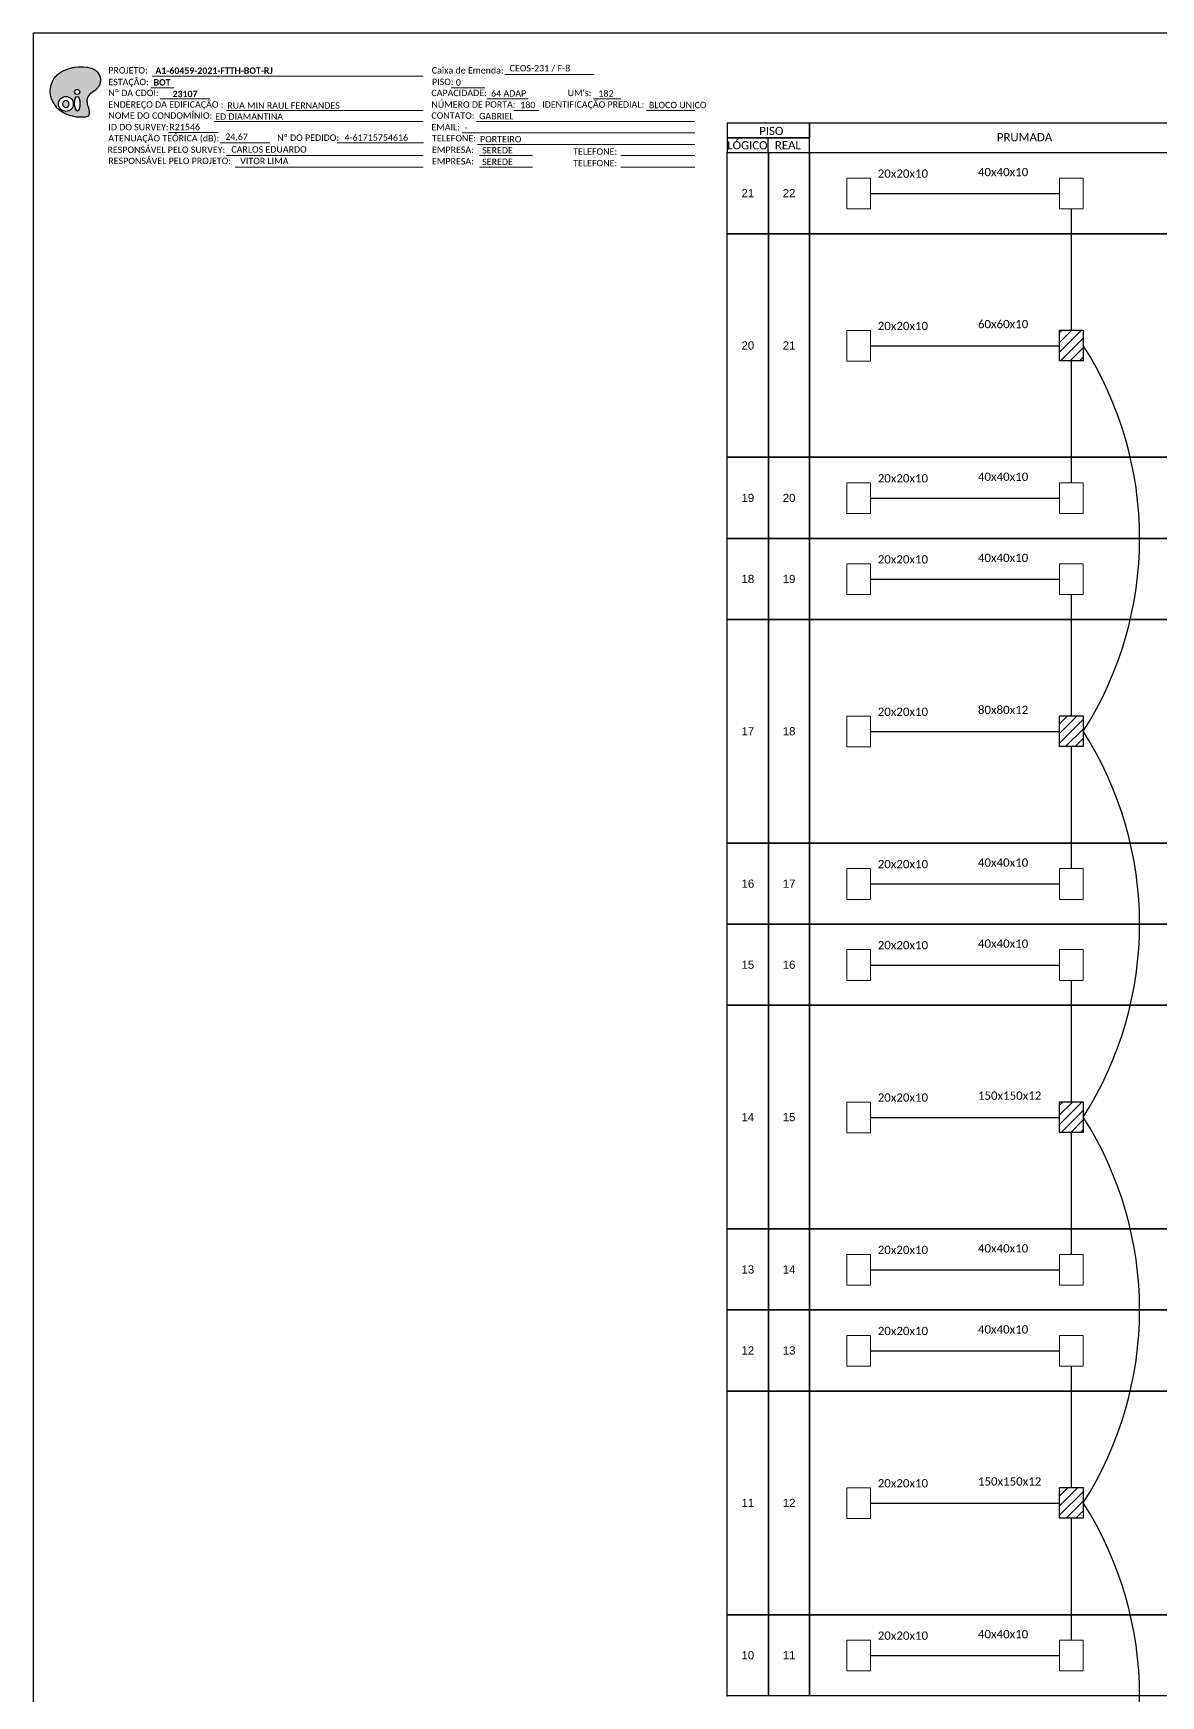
# Model space of a CAD drawing. Extents: x -89 to 1462, y 705 to 1544.
# Drawn here: x 868.3 to 1184.7, y 1077.2 to 1543.6 of the extents above; entities that cross this region are included whole.
import ezdxf
from ezdxf.enums import TextEntityAlignment as Align

# ---------------------------------------------------------------- set-up
doc = ezdxf.new("R2010")
doc.units = 0
doc.styles.add('ARIAL', font='arial.ttf')
doc.styles.add('WMF-Calibri0', font='calibri.ttf')
doc.styles.add('WMF-Calibri1', font='calibrib.ttf')

# ---------------------------------------------------------------- blocks, each defined once
blk = doc.blocks.new('OI')
h = blk.add_hatch(color=40)
edge = h.paths.add_edge_path()
edge.add_spline(control_points=[(4.35, -0.67), (3.92, -0.99), (3.26, -1.5), (2.81, -2.59), (2.9, -3.5), (3.06, -4.27), (3.31, -4.85), (3.37, -5.39), (3.4, -5.88), (3.2, -6.4), (2.54, -6.61), (1.65, -6.63), (0.55, -6.67), (-0.56, -6.42), (-1.61, -6.14), (-2.77, -5.61), (-3.92, -4.77), (-4.89, -3.7), (-5.34, -2.65), (-5.6, -1.94), (-5.85, -0.96), (-5.71, 0.47), (-5.1, 2.02), (-4.14, 3.02), (-3.3, 3.61), (-2.37, 4.16), (-1.36, 4.44), (-0.56, 4.7), (0.79, 4.85), (2.24, 4.97), (3.79, 4.57), (4.67, 4.21), (5.44, 3.65), (5.76, 2.99), (6.03, 2.21), (6.01, 1.46), (5.72, 0.64), (5.31, 0.08), (4.88, -0.38), (4.51, -0.55), (4.35, -0.67)], knot_values=[0, 0, 0, 0, 1.60434, 2.417191, 3.427595, 4.282808, 4.776746, 5.304182, 5.888771, 6.258406, 6.858137, 7.79129, 8.986195, 10.124242, 11.187857, 12.242908, 13.953784, 15.414161, 16.515391, 17.349188, 17.675853, 19.552021, 21.515531, 22.568638, 23.63245, 24.621084, 25.782718, 26.745347, 27.142653, 29.870543, 31.004649, 31.921532, 32.709589, 33.801391, 34.042471, 35.192333, 35.971461, 36.628871, 37.254359, 37.836911, 37.836911, 37.836911, 37.836911], degree=3, periodic=0)
h.paths.add_polyline_path([(1.13, -0.87, -1), (-0.04, -0.87, -1)], flags=16)
edge = h.paths.add_edge_path(flags=16)
edge.add_ellipse((0.56, -3.59), major_axis=(-0.02, 1.71), ratio=0.361305, start_angle=0, end_angle=360)
h.paths.add_polyline_path([(-0.36, -3.62, -1), (-3.8, -3.62, -1)], flags=16)
edge = h.paths.add_edge_path(flags=0)
edge.add_ellipse((-2.08, -3.62), major_axis=(0, 0.885), ratio=0.758294, start_angle=0, end_angle=360)
at = {"color": 40}
for centre, radius in [((-2.08, -3.62), 1.72), ((0.54, -0.87), 0.587)]:
    blk.add_circle(centre, radius, dxfattribs=at)
blk.add_ellipse((-2.08, -3.62), major_axis=(0, 0.885), ratio=0.758294, start_param=-3.141592653589792, end_param=3.141592653589792, dxfattribs=at)
blk.add_ellipse((0.56, -3.59), major_axis=(-0.02, 1.71), ratio=0.361305, dxfattribs=at)
at = {"color": 40, "start_tangent": (-0.800898, -0.598801), "end_tangent": (-0.800898, -0.598801)}
blk.add_spline([(4.35, -0.67), (3.2, -1.78), (2.9, -2.54), (2.92, -3.55), (3.12, -4.38), (3.28, -4.85), (3.37, -5.37), (3.35, -5.95), (3.2, -6.29), (2.66, -6.55), (1.73, -6.63), (0.54, -6.62), (-0.58, -6.41), (-1.6, -6.11), (-2.56, -5.67), (-3.95, -4.67), (-4.89, -3.56), (-5.37, -2.56), (-5.64, -1.78), (-5.72, -1.46), (-5.63, 0.42), (-4.84, 2.22), (-4.13, 2.99), (-3.27, 3.62), (-2.4, 4.09), (-1.3, 4.47), (-0.37, 4.72), (0.02, 4.77), (2.75, 4.8), (3.85, 4.53), (4.69, 4.16), (5.31, 3.68), (5.85, 2.73), (5.93, 2.5), (5.94, 1.35), (5.67, 0.62), (5.29, 0.08), (4.84, -0.36), (4.35, -0.67)], degree=3, dxfattribs=at)
blk = doc.blocks.new('CARIMBO')
at = {"color": 7, "lineweight": 0}
for points in [[(35.66, -16.79), (111.64, -16.79)], [(134.48, -16.3), (159.61, -16.3)], [(35.15, -20.06), (41.7, -20.06)], [(37.81, -23.14), (51.75, -23.14)], [(119.43, -20.02), (128.92, -20.02)], [(129.48, -23.14), (141.1, -23.14)], [(159.42, -23.14), (167.09, -23.14)], [(56.38, -26.37), (111.64, -26.37)], [(137.07, -26.37), (144.01, -26.37)], [(174.24, -26.37), (187.8, -26.37)], [(40.13, -32.55), (54.07, -32.55)], [(52.97, -29.48), (111.64, -29.48)], [(126.6, -29.48), (187.83, -29.48)], [(54.67, -35.52), (68.61, -35.52)], [(122.56, -32.72), (187.83, -32.72)], [(126.84, -35.96), (187.83, -35.96)], [(56.38, -39.07), (111.64, -39.07)], [(127.45, -39.07), (142.25, -39.07)], [(167.06, -39.07), (187.83, -39.07)], [(58.87, -42.31), (111.64, -42.31)], [(127.45, -42.31), (142.25, -42.31)], [(167.06, -42.31), (187.83, -42.31)]]:
    blk.add_lwpolyline(points, dxfattribs=at)
at = {"color": 7, "xscale": 1.213923925163967, "yscale": 1.213923925163967, "zscale": 1.213923925163967, "rotation": 0.1532896023949059}
blk.add_blockref('OI', (13.86, -20.16), dxfattribs=at)
at = {"color": 7, "lineweight": 0, "style": 'WMF-Calibri0'}
for s, height, p in [('PROJETO:', 1.793, (23.26, -16.04)), ('ESTAÇÃO:', 1.793, (23.26, -19.32)), ('Caixa de Emenda:', 1.7927, (114.02, -16.04)), ('PISO:', 1.793, (114.09, -19.28)), ('Nº DA CDOI:', 1.7927, (23.26, -22.39)), ('CAPACIDADE:', 1.7927, (113.91, -22.39)), ('NÚMERO DE PORTA:', 1.7927, (113.91, -25.63)), ("UM's:", 1.793, (152.15, -22.39)), ('ENDEREÇO DA EDIFICAÇÃO :', 1.7927, (23.26, -25.63)), ('NOME DO CONDOMÍNIO:', 1.7927, (23.26, -28.74)), ('CONTATO:', 1.793, (113.91, -28.74)), ('IDENTIFICAÇÃO PREDIAL:', 1.7927, (144.99, -25.63)), ('ID DO SURVEY:', 1.7927, (23.26, -31.97)), ('EMAIL:', 1.793, (113.91, -31.97)), ('RESPONSÁVEL PELO SURVEY:', 1.7927, (23.02, -38.32)), ('ATENUAÇÃO TEÓRICA (dB):', 1.7927, (23.26, -35.09)), ('TELEFONE:', 1.793, (114.09, -35.09)), ('EMPRESA:', 1.793, (114.09, -38.32)), ('TELEFONE:', 1.793, (153.7, -38.83)), ('RESPONSÁVEL PELO PROJETO:', 1.7927, (23.26, -41.44)), ('EMPRESA:', 1.793, (114.09, -41.56)), ('TELEFONE:', 1.793, (153.7, -42.06))]:
    blk.add_text(s, height=height, dxfattribs=at).set_placement(p)
at = {"color": 7, "lineweight": 0, "flags": 8}
for tag, p, style in [('CEOS-XX', (135.87, -15.46), 'WMF-Calibri0'), ('EST', (35.94, -19.41), 'WMF-Calibri1'), ('PROJ', (36.46, -16.13), 'WMF-Calibri1'), ('PISO_PTR', (120.78, -19.42), 'WMF-Calibri0'), ('CAPAC.', (130.66, -22.52), 'WMF-Calibri0'), ("UC'S", (160.78, -22.54), 'WMF-Calibri0'), ('NOME_DO_COND.', (53.23, -29.02), 'WMF-Calibri0'), ('LOGRADOURO', (56.65, -25.91), 'WMF-Calibri0'), ('NOME_DO_CONTATO', (127.3, -28.89), 'WMF-Calibri0'), ('N°', (138.85, -25.77), 'WMF-Calibri0'), ('N°PREDIO', (174.94, -25.77), 'WMF-Calibri0'), ('_ID_', (40.39, -31.94), 'WMF-Calibri0'), ('EMAIL', (123.26, -32.12), 'WMF-Calibri0'), ('O_POTEN', (56.06, -34.68), 'WMF-Calibri0'), ('RES_SURVEY', (57.78, -38.23), 'WMF-Calibri0'), ('TELEFONE', (127.55, -35.36), 'WMF-Calibri0'), ('EMP_RESP_SURVEY', (128.16, -38.47), 'WMF-Calibri0'), ('CONT_RESP_SURVEY', (167.76, -38.47), 'WMF-Calibri0'), ('RES_PROJ', (60.27, -41.47), 'WMF-Calibri0'), ('EMP_RESP_PROJ', (128.16, -41.71), 'WMF-Calibri0'), ('CONT_RESP_PROJ', (167.76, -41.71), 'WMF-Calibri0')]:
    blk.add_attdef(tag, p, '', height=1.79, dxfattribs=dict(at, style=style))
at = {"color": 7, "lineweight": 0, "style": 'WMF-Calibri1', "flags": 8}
blk.add_attdef("N° CDO'S", text='', height=1.79, dxfattribs=at).set_placement((44.78, -22.68), align=Align.CENTER)

msp = doc.modelspace()

# ---------------------------------------------------------------- hatches: boundary and pattern name
h = msp.add_hatch()
h.set_pattern_fill('ANSI31', color=1, scale=0.6)
h.set_pattern_definition([(45, (-172.0157, 96.1644), (-1.3470384, 1.3470384), [])])
h.paths.add_polyline_path([(1159.64, 1460.3), (1156.33, 1460.3), (1156.33, 1451.68), (1162.95, 1451.68), (1162.95, 1460.3)])
h = msp.add_hatch()
h.set_pattern_fill('ANSI31', color=1, scale=0.6)
h.set_pattern_definition([(45, (-172.0157, 86.1644), (-1.3470384, 1.3470384), [])])
h.paths.add_polyline_path([(1159.64, 1352.07), (1156.33, 1352.07), (1156.33, 1343.45), (1162.95, 1343.45), (1162.95, 1352.07)])
h = msp.add_hatch()
h.set_pattern_fill('ANSI31', color=1, scale=0.6)
h.set_pattern_definition([(45, (-172.0157, 76.1644), (-1.3470384, 1.3470384), [])])
h.paths.add_polyline_path([(1159.64, 1243.83), (1156.33, 1243.83), (1156.33, 1235.21), (1162.95, 1235.21), (1162.95, 1243.83)])
h = msp.add_hatch()
h.set_pattern_fill('ANSI31', color=1, scale=0.6)
h.set_pattern_definition([(45, (-172.0157, 66.1644), (-1.3470384, 1.3470384), [])])
h.paths.add_polyline_path([(1159.64, 1135.6), (1156.33, 1135.6), (1156.33, 1126.98), (1162.95, 1126.98), (1162.95, 1135.6)])

# ---------------------------------------------------------------- linework, layer by layer
for points in [[(1462.33, 705.02), (1462.33, 1543.59), (868.33, 1543.59), (868.33, 705.02), (1462.33, 705.02)], [(1086.16, 1510.1), (1420.13, 1510.1), (1420.13, 1518.33), (1086.16, 1518.33), (1086.16, 1518.33), (1086.16, 1514.22)], [(1074.59, 1510.1), (1074.59, 1514.22)]]:
    msp.add_lwpolyline(points)
for points in [[(1063.01, 1514.22), (1086.16, 1514.22), (1086.16, 1518.33), (1063.01, 1518.33)], [(1063.01, 1510.1), (1086.16, 1510.1), (1086.16, 1514.22), (1063.01, 1514.22)], [(1063.05, 1510.1), (1074.62, 1510.1), (1074.62, 1487.36), (1063.05, 1487.36)], [(1074.62, 1510.1), (1086.19, 1510.1), (1086.19, 1487.36), (1074.62, 1487.36)], [(1086.19, 1510.1), (1385.41, 1510.1), (1385.41, 1487.36), (1086.19, 1487.36)], [(1063.05, 1487.36), (1074.62, 1487.36), (1074.62, 1424.62), (1063.05, 1424.62)], [(1074.62, 1487.36), (1086.19, 1487.36), (1086.19, 1424.62), (1074.62, 1424.62)], [(1086.19, 1487.36), (1385.41, 1487.36), (1385.41, 1424.62), (1086.19, 1424.62)], [(1063.05, 1424.62), (1074.62, 1424.62), (1074.62, 1401.87), (1063.05, 1401.87)], [(1074.62, 1424.62), (1086.19, 1424.62), (1086.19, 1401.87), (1074.62, 1401.87)], [(1086.19, 1424.62), (1385.41, 1424.62), (1385.41, 1401.87), (1086.19, 1401.87)], [(1063.05, 1401.87), (1074.62, 1401.87), (1074.62, 1379.13), (1063.05, 1379.13)], [(1074.62, 1401.87), (1086.19, 1401.87), (1086.19, 1379.13), (1074.62, 1379.13)], [(1086.19, 1401.87), (1385.41, 1401.87), (1385.41, 1379.13), (1086.19, 1379.13)], [(1063.05, 1379.13), (1074.62, 1379.13), (1074.62, 1316.38), (1063.05, 1316.38)], [(1074.62, 1379.13), (1086.19, 1379.13), (1086.19, 1316.38), (1074.62, 1316.38)], [(1086.19, 1379.13), (1385.41, 1379.13), (1385.41, 1316.38), (1086.19, 1316.38)], [(1063.05, 1316.38), (1074.62, 1316.38), (1074.62, 1293.64), (1063.05, 1293.64)], [(1074.62, 1316.38), (1086.19, 1316.38), (1086.19, 1293.64), (1074.62, 1293.64)], [(1086.19, 1316.38), (1385.41, 1316.38), (1385.41, 1293.64), (1086.19, 1293.64)], [(1063.05, 1293.64), (1074.62, 1293.64), (1074.62, 1270.9), (1063.05, 1270.9)], [(1074.62, 1293.64), (1086.19, 1293.64), (1086.19, 1270.9), (1074.62, 1270.9)], [(1086.19, 1293.64), (1385.41, 1293.64), (1385.41, 1270.9), (1086.19, 1270.9)], [(1063.05, 1270.9), (1074.62, 1270.9), (1074.62, 1208.15), (1063.05, 1208.15)], [(1074.62, 1270.9), (1086.19, 1270.9), (1086.19, 1208.15), (1074.62, 1208.15)], [(1086.19, 1270.9), (1385.41, 1270.9), (1385.41, 1208.15), (1086.19, 1208.15)], [(1063.05, 1208.15), (1074.62, 1208.15), (1074.62, 1185.41), (1063.05, 1185.41)], [(1074.62, 1208.15), (1086.19, 1208.15), (1086.19, 1185.41), (1074.62, 1185.41)], [(1086.19, 1208.15), (1385.41, 1208.15), (1385.41, 1185.41), (1086.19, 1185.41)], [(1063.05, 1185.41), (1074.62, 1185.41), (1074.62, 1162.67), (1063.05, 1162.67)], [(1074.62, 1185.41), (1086.19, 1185.41), (1086.19, 1162.67), (1074.62, 1162.67)], [(1086.19, 1185.41), (1385.41, 1185.41), (1385.41, 1162.67), (1086.19, 1162.67)], [(1063.05, 1162.67), (1074.62, 1162.67), (1074.62, 1099.92), (1063.05, 1099.92)], [(1074.62, 1162.67), (1086.19, 1162.67), (1086.19, 1099.92), (1074.62, 1099.92)], [(1086.19, 1162.67), (1385.41, 1162.67), (1385.41, 1099.92), (1086.19, 1099.92)], [(1063.05, 1099.92), (1074.62, 1099.92), (1074.62, 1077.18), (1063.05, 1077.18)], [(1074.62, 1099.92), (1086.19, 1099.92), (1086.19, 1077.18), (1074.62, 1077.18)], [(1086.19, 1099.92), (1385.41, 1099.92), (1385.41, 1077.18), (1086.19, 1077.18)]]:
    msp.add_lwpolyline(points, close=True)
at = {"color": 7, "lineweight": 0}
msp.add_lwpolyline([(953.64, 1512.83), (977.79, 1512.83)], dxfattribs=at)
at = {"color": 0, "lineweight": 0}
for points in [[(1096.63, 1502.95), (1103.25, 1502.95), (1103.25, 1494.33), (1096.63, 1494.33)], [(1156.33, 1502.95), (1162.95, 1502.95), (1162.95, 1494.33), (1156.33, 1494.33)], [(1096.63, 1460.2), (1103.25, 1460.2), (1103.25, 1451.58), (1096.63, 1451.58)], [(1096.63, 1417.46), (1103.25, 1417.46), (1103.25, 1408.84), (1096.63, 1408.84)], [(1156.33, 1417.46), (1162.95, 1417.46), (1162.95, 1408.84), (1156.33, 1408.84)], [(1096.63, 1394.72), (1103.25, 1394.72), (1103.25, 1386.1), (1096.63, 1386.1)], [(1156.33, 1394.72), (1162.95, 1394.72), (1162.95, 1386.1), (1156.33, 1386.1)], [(1096.63, 1351.97), (1103.25, 1351.97), (1103.25, 1343.35), (1096.63, 1343.35)], [(1096.63, 1309.23), (1103.25, 1309.23), (1103.25, 1300.61), (1096.63, 1300.61)], [(1156.33, 1309.23), (1162.95, 1309.23), (1162.95, 1300.61), (1156.33, 1300.61)], [(1096.63, 1286.49), (1103.25, 1286.49), (1103.25, 1277.87), (1096.63, 1277.87)], [(1156.33, 1286.49), (1162.95, 1286.49), (1162.95, 1277.87), (1156.33, 1277.87)], [(1096.63, 1243.74), (1103.25, 1243.74), (1103.25, 1235.12), (1096.63, 1235.12)], [(1096.63, 1201), (1103.25, 1201), (1103.25, 1192.38), (1096.63, 1192.38)], [(1156.33, 1201), (1162.95, 1201), (1162.95, 1192.38), (1156.33, 1192.38)], [(1096.63, 1178.25), (1103.25, 1178.25), (1103.25, 1169.63), (1096.63, 1169.63)], [(1156.33, 1178.25), (1162.95, 1178.25), (1162.95, 1169.63), (1156.33, 1169.63)], [(1096.63, 1135.51), (1103.25, 1135.51), (1103.25, 1126.89), (1096.63, 1126.89)], [(1096.63, 1092.77), (1103.25, 1092.77), (1103.25, 1084.15), (1096.63, 1084.15)], [(1156.33, 1092.77), (1162.95, 1092.77), (1162.95, 1084.15), (1156.33, 1084.15)]]:
    msp.add_lwpolyline(points, close=True, dxfattribs=at)
at = {"color": 3}
for points in [[(1103.25, 1498.64), (1156.33, 1498.64)], [(1159.64, 1460.3), (1159.64, 1494.33)], [(1103.25, 1455.89), (1156.33, 1455.89)], [(1159.64, 1417.65), (1159.64, 1451.68)], [(1103.25, 1413.15), (1156.33, 1413.15)], [(1103.25, 1390.41), (1156.33, 1390.41)], [(1159.64, 1352.07), (1159.64, 1386.1)], [(1103.25, 1347.66), (1156.33, 1347.66)], [(1159.64, 1309.42), (1159.64, 1343.45)], [(1103.25, 1304.92), (1156.33, 1304.92)], [(1103.25, 1282.18), (1156.33, 1282.18)], [(1159.64, 1243.83), (1159.64, 1277.87)], [(1103.25, 1239.43), (1156.33, 1239.43)], [(1159.64, 1201.18), (1159.64, 1235.21)], [(1103.25, 1196.69), (1156.33, 1196.69)], [(1103.25, 1173.94), (1156.33, 1173.94)], [(1159.64, 1135.6), (1159.64, 1169.63)], [(1103.25, 1131.2), (1156.33, 1131.2)], [(1159.64, 1092.95), (1159.64, 1126.98)], [(1103.25, 1088.46), (1156.33, 1088.46)]]:
    msp.add_lwpolyline(points, dxfattribs=at)
at = {"color": 1}
for points in [[(1156.33, 1460.3), (1162.95, 1460.3), (1162.95, 1451.68), (1156.33, 1451.68)], [(1156.33, 1352.07), (1162.95, 1352.07), (1162.95, 1343.45), (1156.33, 1343.45)], [(1156.33, 1243.83), (1162.95, 1243.83), (1162.95, 1235.21), (1156.33, 1235.21)], [(1156.33, 1135.6), (1162.95, 1135.6), (1162.95, 1126.98), (1156.33, 1126.98)]]:
    msp.add_lwpolyline(points, close=True, dxfattribs=at)
at = {"color": 3}
for centre in [(1078.23, 1401.87), (1078.23, 1293.64), (1078.23, 1185.41), (1078.23, 1077.18)]:
    msp.add_arc(centre, 100.53, 327.4312, 32.5688, dxfattribs=at)
for p in [(1063.05, 1487.36), (1063.05, 1424.62), (1063.05, 1401.87), (1063.05, 1379.13), (1063.05, 1316.38), (1063.05, 1293.64), (1063.05, 1270.9), (1063.05, 1208.15), (1063.05, 1185.41), (1063.05, 1162.67), (1063.05, 1099.92), (1063.05, 1077.18)]:
    msp.add_point(p)

# ---------------------------------------------------------------- block references
ref = msp.add_blockref('CARIMBO', (866.14, 1548.33))
ref.add_attrib('PROJ', 'A1-60459-2021-FTTH-BOT-RJ', (902.6, 1532.2), dxfattribs={"color": 7, "lineweight": 0, "height": 1.7927, "style": 'WMF-Calibri1'})
ref.add_attrib('EST', 'BOT', (902.08, 1528.92), dxfattribs={"color": 7, "lineweight": 0, "height": 1.793, "style": 'WMF-Calibri1'})
ref.add_attrib("N° CDO'S", '23107', dxfattribs={"color": 7, "lineweight": 0, "height": 1.793, "style": 'WMF-Calibri1'}).set_placement((910.92, 1525.66), align=Align.CENTER)
ref.add_attrib('LOGRADOURO', 'RUA MIN RAUL FERNANDES', (922.78, 1522.42), dxfattribs={"color": 7, "lineweight": 0, "height": 1.7927, "style": 'WMF-Calibri0'})
ref.add_attrib('NOME_DO_COND.', 'ED DIAMANTINA', (919.37, 1519.31), dxfattribs={"color": 7, "lineweight": 0, "height": 1.7927, "style": 'WMF-Calibri0'})
ref.add_attrib('_ID_', 'R21546', (906.53, 1516.39), dxfattribs={"color": 7, "lineweight": 0, "height": 1.793, "style": 'WMF-Calibri0'})
ref.add_attrib('O_POTEN', '24,67', (922.2, 1513.66), dxfattribs={"color": 7, "lineweight": 0, "height": 1.793, "style": 'WMF-Calibri0'})
ref.add_attrib('RES_SURVEY', 'CARLOS EDUARDO', (923.92, 1510.1), dxfattribs={"color": 7, "lineweight": 0, "height": 1.7927, "style": 'WMF-Calibri0'})
ref.add_attrib('RES_PROJ', 'VITOR LIMA', (926.41, 1506.86), dxfattribs={"color": 7, "lineweight": 0, "height": 1.793, "style": 'WMF-Calibri0'})
ref.add_attrib('CEOS-XX', 'CEOS-231 / F-8', (1002.01, 1532.88), dxfattribs={"color": 7, "lineweight": 0, "height": 1.7927, "style": 'WMF-Calibri0'})
ref.add_attrib('CAPAC.', '64 ADAP', (996.8, 1525.82), dxfattribs={"color": 7, "lineweight": 0, "height": 1.793, "style": 'WMF-Calibri0'})
ref.add_attrib("UC'S", '182', (1026.91, 1525.8), dxfattribs={"color": 7, "lineweight": 0, "height": 1.793, "style": 'WMF-Calibri0'})
ref.add_attrib('PISO_PTR', '0', (986.92, 1528.91), dxfattribs={"color": 7, "lineweight": 0, "height": 1.79, "style": 'WMF-Calibri0'})
ref.add_attrib('N°', '180', (1004.98, 1522.56), dxfattribs={"color": 7, "lineweight": 0, "height": 1.793, "style": 'WMF-Calibri0'})
ref.add_attrib('N°PREDIO', 'BLOCO UNICO', (1041.08, 1522.56), dxfattribs={"color": 7, "lineweight": 0, "height": 1.7927, "style": 'WMF-Calibri0'})
ref.add_attrib('NOME_DO_CONTATO', 'GABRIEL', (993.44, 1519.45), dxfattribs={"color": 7, "lineweight": 0, "height": 1.793, "style": 'WMF-Calibri0'})
ref.add_attrib('EMAIL', '-', (989.4, 1516.21), dxfattribs={"color": 7, "lineweight": 0, "height": 1.79, "style": 'WMF-Calibri0'})
ref.add_attrib('TELEFONE', 'PORTEIRO', (993.69, 1512.97), dxfattribs={"color": 7, "lineweight": 0, "height": 1.793, "style": 'WMF-Calibri0'})
ref.add_attrib('EMP_RESP_SURVEY', 'SEREDE', (994.3, 1509.86), dxfattribs={"color": 7, "lineweight": 0, "height": 1.793, "style": 'WMF-Calibri0'})
ref.add_attrib('EMP_RESP_PROJ', 'SEREDE', (994.3, 1506.62), dxfattribs={"color": 7, "lineweight": 0, "height": 1.793, "style": 'WMF-Calibri0'})

# ---------------------------------------------------------------- texts
at = {"style": 'WMF-Calibri0'}
for s, height, p in [('     PISO', 2.3, (1067.98, 1515.02)), ('  LÓGICO', 2.3, (1061.43, 1511)), ('    REAL', 2.3, (1073.19, 1511.05)), ('PRUMADA', 2.3, (1138.72, 1513.28)), ('20x20x10', 2.317, (1105.3, 1503.06)), ('40x40x10', 2.317, (1133.41, 1503.49)), ('20x20x10', 2.317, (1105.3, 1460.31)), ('20x20x10', 2.317, (1105.3, 1417.57)), ('40x40x10', 2.317, (1133.41, 1418.01)), ('20x20x10', 2.317, (1105.3, 1394.83)), ('40x40x10', 2.317, (1133.41, 1395.26)), ('20x20x10', 2.317, (1105.3, 1352.08)), ('20x20x10', 2.317, (1105.3, 1309.34)), ('40x40x10', 2.317, (1133.41, 1309.77)), ('20x20x10', 2.317, (1105.3, 1286.6)), ('40x40x10', 2.317, (1133.41, 1287.03)), ('20x20x10', 2.317, (1105.3, 1243.85)), ('20x20x10', 2.317, (1105.3, 1201.11)), ('40x40x10', 2.317, (1133.41, 1201.54)), ('20x20x10', 2.317, (1105.3, 1178.36)), ('40x40x10', 2.317, (1133.41, 1178.8)), ('20x20x10', 2.317, (1105.3, 1135.62)), ('20x20x10', 2.317, (1105.3, 1092.88)), ('40x40x10', 2.317, (1133.41, 1093.31))]:
    msp.add_text(s, height=height, dxfattribs=at).set_placement(p)
at = {"color": 7, "lineweight": 0, "style": 'WMF-Calibri0'}
msp.add_text('Nº DO PEDIDO:', height=1.7927, dxfattribs=at).set_placement((936.77, 1513.4))
at = {"style": 'ARIAL'}
for s, p in [('21', (1068.84, 1498.73)), ('22', (1080.41, 1498.73)), ('20', (1068.84, 1455.99)), ('21', (1080.41, 1455.99)), ('19', (1068.84, 1413.24)), ('20', (1080.41, 1413.24)), ('18', (1068.84, 1390.5)), ('19', (1080.41, 1390.5)), ('17', (1068.84, 1347.76)), ('18', (1080.41, 1347.76)), ('16', (1068.84, 1305.01)), ('17', (1080.41, 1305.01)), ('15', (1068.84, 1282.27)), ('16', (1080.41, 1282.27)), ('14', (1068.84, 1239.52)), ('15', (1080.41, 1239.52)), ('13', (1068.84, 1196.78)), ('14', (1080.41, 1196.78)), ('12', (1068.84, 1174.04)), ('13', (1080.41, 1174.04)), ('11', (1068.84, 1131.29)), ('12', (1080.41, 1131.29)), ('10', (1068.84, 1088.55)), ('11', (1080.41, 1088.55))]:
    msp.add_text(s, height=2.3, dxfattribs=at).set_placement(p, align=Align.MIDDLE_CENTER)
at = {"color": 1, "style": 'WMF-Calibri0'}
for s, p in [('60x60x10', (1133.41, 1460.84)), ('80x80x12', (1133.41, 1352.61)), ('150x150x12', (1133.41, 1244.38)), ('150x150x12', (1133.41, 1136.15))]:
    msp.add_text(s, height=2.317, dxfattribs=at).set_placement(p)
at = {"color": 7, "lineweight": 0, "style": 'WMF-Calibri0', "flags": 8}
msp.add_attdef('4-61715754616', (955.68, 1513.44), '', height=1.79, dxfattribs=at)

doc.saveas('drawing.dxf')
